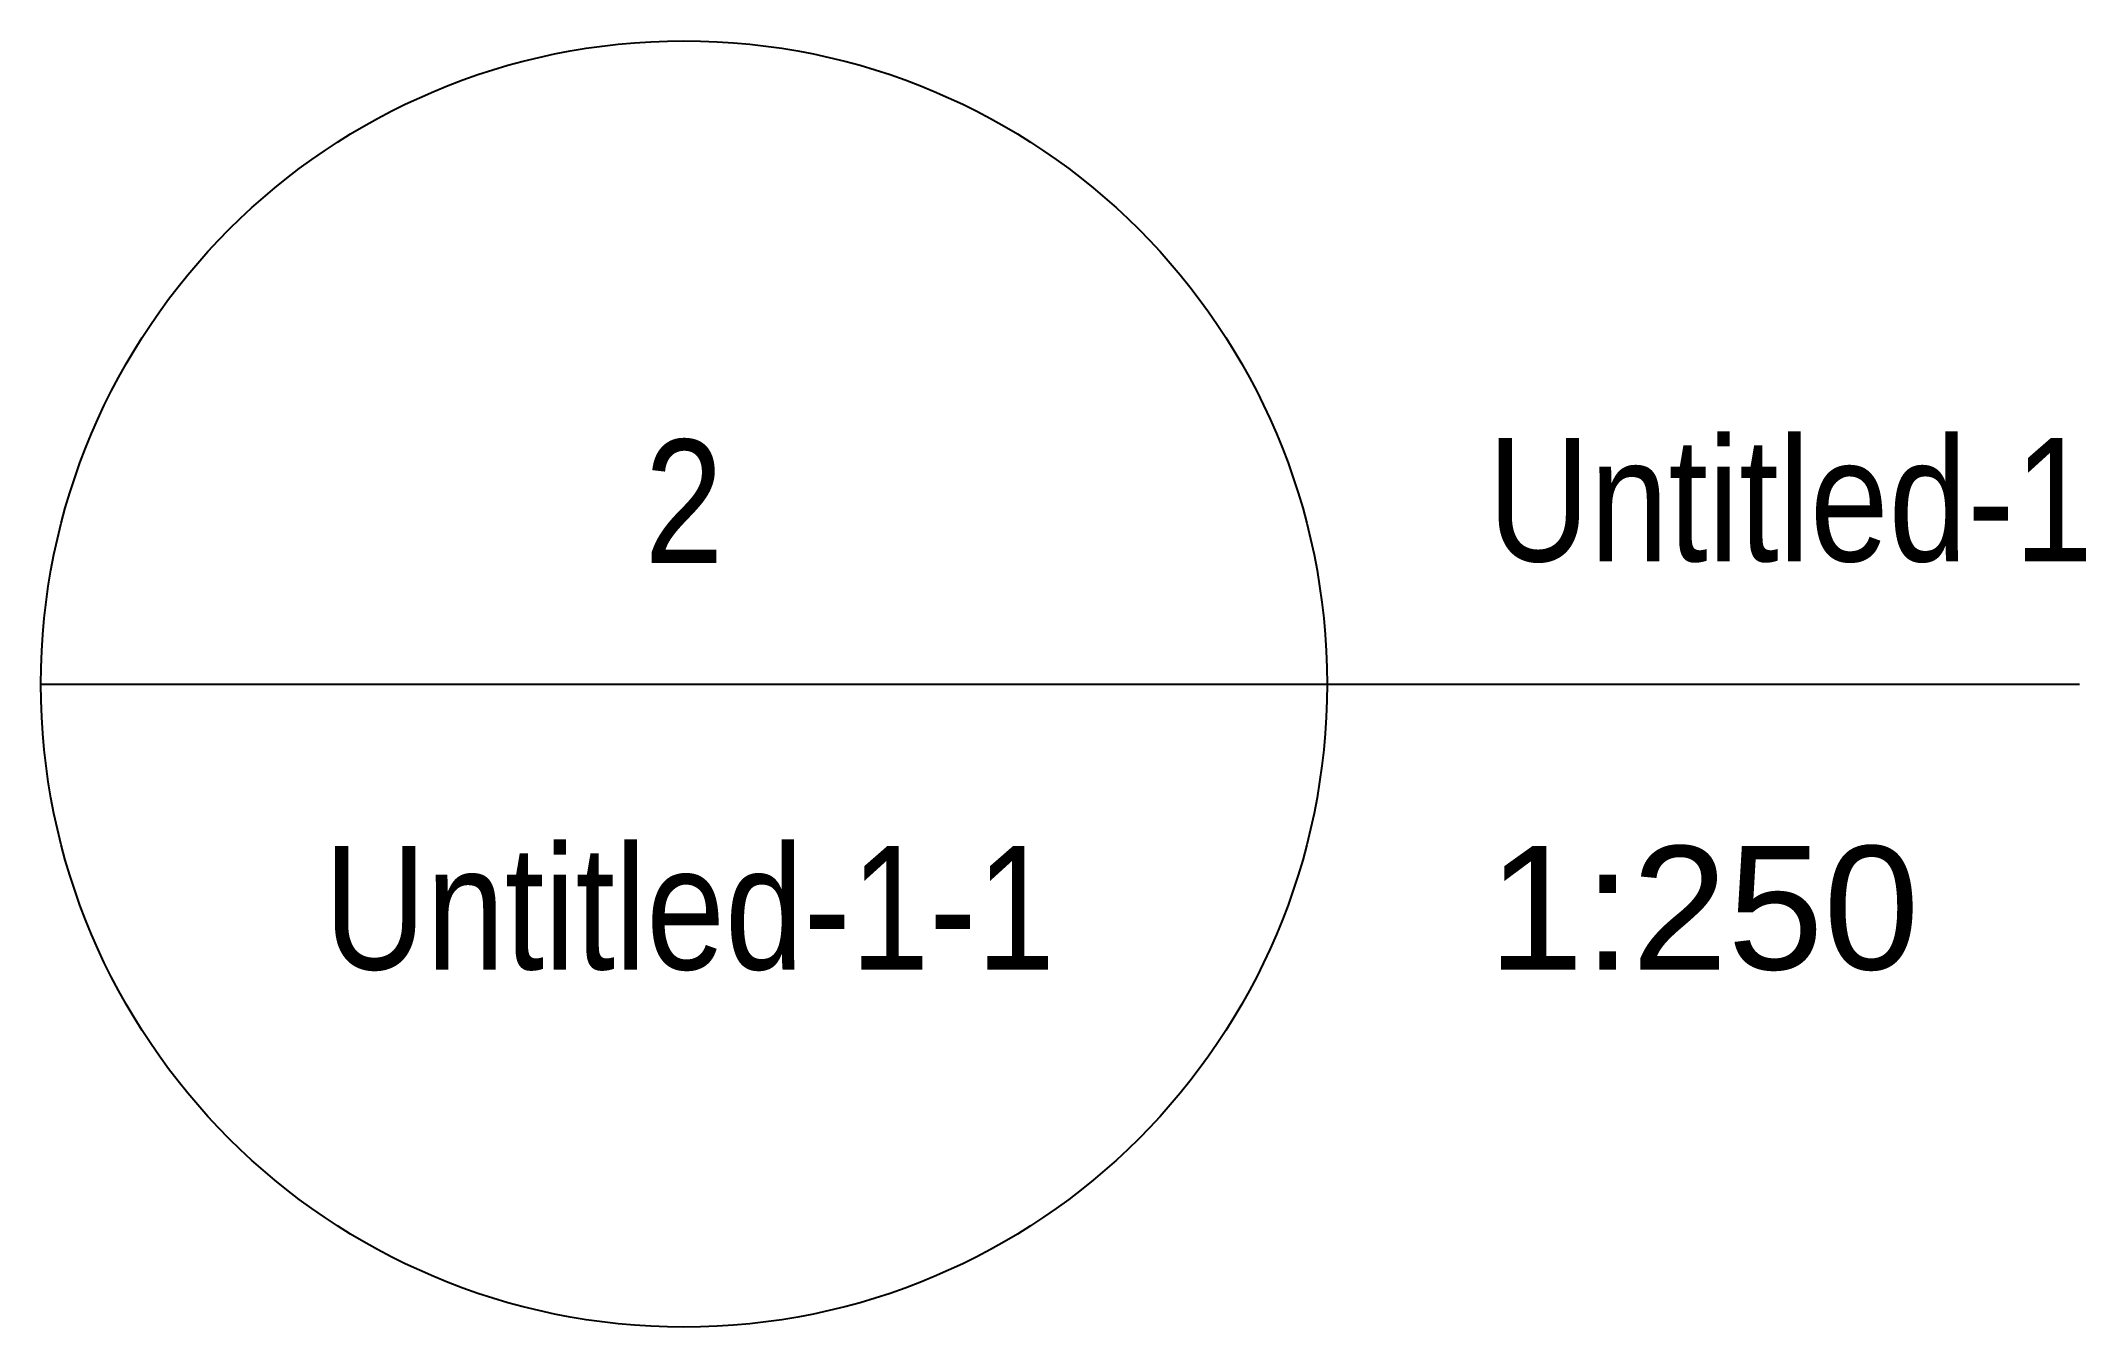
# Paper-space layout 'Untitled-1-1 [Sheet]' of a CAD drawing. Header units: metres. Extents: x 0.3959 to 0.4211, y 0.0826 to 0.0984.
import ezdxf

# ---------------------------------------------------------------- set-up
doc = ezdxf.new("R2010")
doc.units = ezdxf.units.M
doc.header["$MEASUREMENT"] = 0
doc.styles.add('Style-Arial', font='arial.ttf')
doc.styles.add('Style-Arial Narrow', font='ARIALN.TTF')

# ---------------------------------------------------------------- blocks, each defined once
blk = doc.blocks.new('DrawingTitleBubble_55')
blk.add_line((-0.008007, 0), (0.007869, 0))
blk.add_circle((-0.000069, 0), 0.007938)
at = {"char_height": 0.001524, "style": 'Style-Arial Narrow'}
for s, insert, attachment_point in [('2', (-0.000069, 0.001492), 8), ('Untitled-1-1', (0, -0.002), 2)]:
    blk.add_mtext(s, dxfattribs=dict(at, insert=insert, attachment_point=attachment_point))
blk = doc.blocks.new('TitleText_55')
at = {"char_height": 0.001524}
for s, insert, attachment_point, style in [('Untitled-1', (0, 0.001492), 7, 'Style-Arial Narrow'), ('1:250', (0, -0.002), 1, 'Style-Arial')]:
    blk.add_mtext(s, dxfattribs=dict(at, insert=insert, attachment_point=attachment_point, style=style))
blk = doc.blocks.new('*U354')
blk.add_line((0, 0), (0.017155, 0))
for name, p in [('DrawingTitleBubble_55', (0, 0)), ('TitleText_55', (0.009853, 0))]:
    blk.add_blockref(name, p)

psp = doc.layouts.new('Untitled-1-1 [Sheet]')

# ---------------------------------------------------------------- block references
psp.add_blockref('*U354', (0.403908, 0.090508))

doc.saveas('drawing.dxf')
